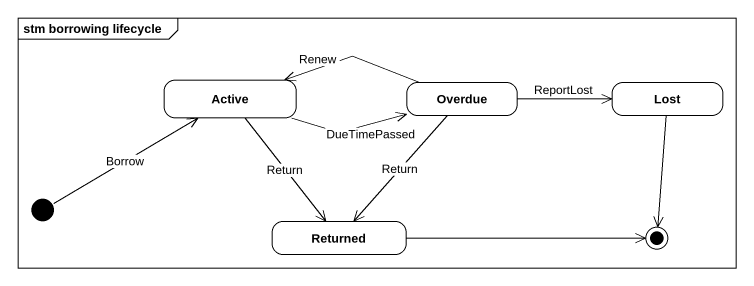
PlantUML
@startuml
mainframe stm borrowing lifecycle
hide empty description
state Active
state Overdue
state Lost
state Returned
[*] -right-> Active : Borrow
Active -right-> Overdue : DueTimePassed
Active --> Returned : Return
Overdue -left-> Active : Renew
Overdue -right-> Lost : ReportLost
Overdue --> Returned : Return
Lost --> [*]
Returned -right-> [*]
@enduml
